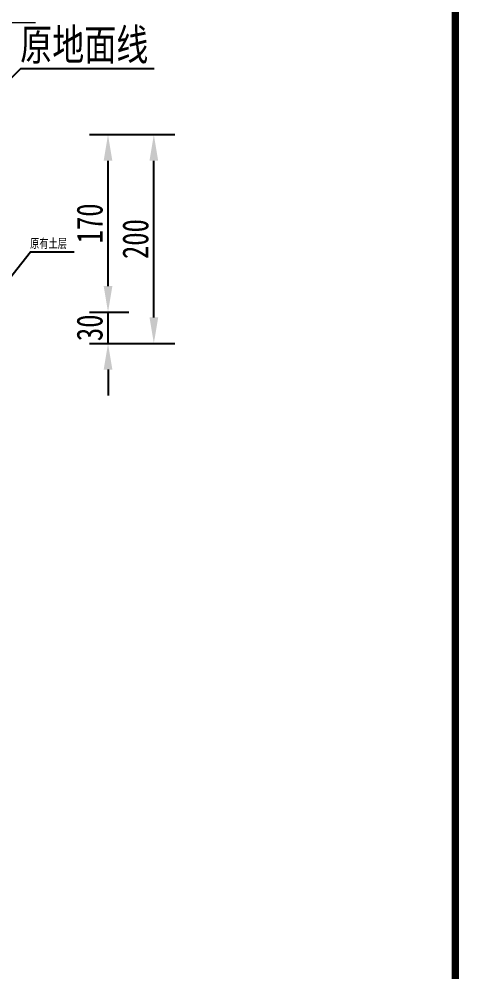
# Model space of a CAD drawing. Extents: x 4283 to 40403, y 1134 to 1764.
# Drawn here: x 4653.7 to 4695.8, y 1285.7 to 1376.9 of the extents above; entities that cross this region are included whole.
import ezdxf

# ---------------------------------------------------------------- set-up
doc = ezdxf.new("R2010")
doc.units = 0
doc.layers.add('0-文字 0.15', color=7, linetype='Continuous', lineweight=15)
doc.layers.add('0-标注 0.09', color=4, linetype='Continuous', lineweight=9)
doc.layers.add('PUB_TITLE', color=4, linetype='Continuous')
doc.layers.add('华泽绵阳图框', color=7, linetype='Continuous')
doc.styles.add('0-仿宋国标', font='', dxfattribs={"width": 0.75})
doc.styles.add('WMF-宋体0', font='', dxfattribs={"width": 0.707})
doc.styles.get('0-仿宋国标').set_extended_font_data('仿宋_GB2312')
doc.styles.get('WMF-宋体0').set_extended_font_data('NSimSun')
doc.dimstyles.new('@100', dxfattribs={"dimtxt": 2.5, "dimasz": 2.5, "dimexe": 2, "dimexo": 0.6, "dimgap": 0.5, "dimtad": 1, "dimdec": 0, "dimlfac": 10, "dimdsep": 46, "dimtxsty": '0-仿宋国标', "dimcen": 3.5, "dimclrd": 4, "dimclre": 4, "dimclrt": 4, "dimazin": 0, "dimtfac": 1, "dimtdec": 0, "dimtmove": 0, "dimatfit": 3, "dimfxl": 3, "dimfxlon": 1, "dimarcsym": 0})

# ---------------------------------------------------------------- blocks, each defined once
blk = doc.blocks.new('*D60')
at = {"layer": '0-标注 0.09', "color": 4, "lineweight": -2, "transparency": 16777216}
for p, q in [((4662.206, 1351.358), (4662.206, 1353.858)), ((4660.418, 1348.858), (4664.206, 1348.858)), ((4662.206, 1345.858), (4662.206, 1348.858)), ((4660.418, 1345.858), (4664.206, 1345.858)), ((4662.206, 1343.358), (4662.206, 1340.858))]:
    blk.add_line(p, q, dxfattribs=at)
at = {"layer": '0-标注 0.09', "color": 4, "transparency": 16777216}
for points in [[(4661.79, 1351.358), (4662.623, 1351.358), (4662.206, 1348.858)], [(4661.79, 1343.358), (4662.623, 1343.358), (4662.206, 1345.858)]]:
    blk.add_solid(points, dxfattribs=at)
at = {"layer": 'Defpoints', "color": 0}
for p in [(4659.818, 1348.858), (4662.206, 1348.858), (4659.818, 1345.858)]:
    blk.add_point(p, dxfattribs=at)
at = {"layer": '0-标注 0.09', "color": 4, "transparency": 16777216, "insert": (4660.456, 1347.358), "char_height": 2.5, "attachment_point": 5, "rotation": 90, "style": '0-仿宋国标'}
blk.add_mtext('30', dxfattribs=at)
blk = doc.blocks.new('*D61')
at = {"layer": '0-标注 0.09', "color": 4, "lineweight": -2, "transparency": 16777216}
for p, q in [((4660.418, 1365.858), (4664.206, 1365.858)), ((4662.206, 1351.358), (4662.206, 1363.358)), ((4660.418, 1348.858), (4664.206, 1348.858))]:
    blk.add_line(p, q, dxfattribs=at)
at = {"layer": '0-标注 0.09', "color": 4, "transparency": 16777216}
for points in [[(4661.79, 1363.358), (4662.623, 1363.358), (4662.206, 1365.858)], [(4661.79, 1351.358), (4662.623, 1351.358), (4662.206, 1348.858)]]:
    blk.add_solid(points, dxfattribs=at)
at = {"layer": 'Defpoints', "color": 0}
for p in [(4659.818, 1365.858), (4662.206, 1365.858), (4659.818, 1348.858)]:
    blk.add_point(p, dxfattribs=at)
at = {"layer": '0-标注 0.09', "color": 4, "transparency": 16777216, "insert": (4660.456, 1357.358), "char_height": 2.5, "attachment_point": 5, "rotation": 90, "style": '0-仿宋国标'}
blk.add_mtext('170', dxfattribs=at)
blk = doc.blocks.new('*D62')
at = {"layer": '0-标注 0.09', "color": 4, "lineweight": -2, "transparency": 16777216}
for p, q in [((4663.595, 1365.858), (4668.595, 1365.858)), ((4666.595, 1348.358), (4666.595, 1363.358)), ((4663.595, 1345.858), (4668.595, 1345.858))]:
    blk.add_line(p, q, dxfattribs=at)
at = {"layer": '0-标注 0.09', "color": 4, "transparency": 16777216}
for points in [[(4666.178, 1363.358), (4667.012, 1363.358), (4666.595, 1365.858)], [(4666.178, 1348.358), (4667.012, 1348.358), (4666.595, 1345.858)]]:
    blk.add_solid(points, dxfattribs=at)
at = {"layer": 'Defpoints', "color": 0}
for p in [(4659.818, 1365.858), (4666.595, 1365.858), (4659.818, 1345.858)]:
    blk.add_point(p, dxfattribs=at)
at = {"layer": '0-标注 0.09', "color": 4, "transparency": 16777216, "insert": (4664.845, 1355.858), "char_height": 2.5, "attachment_point": 5, "rotation": 90, "style": '0-仿宋国标'}
blk.add_mtext('200', dxfattribs=at)

msp = doc.modelspace()

# ---------------------------------------------------------------- linework, layer by layer
for points in [[(4649.425, 1367.764), (4653.856, 1372.195), (4666.634, 1372.195)], [(4651.937, 1351.027), (4654.793, 1354.644), (4658.952, 1354.644)]]:
    msp.add_lwpolyline(points)
at = {"layer": '0-文字 0.15'}
msp.add_lwpolyline([(4641.032, 1371.129), (4642.411, 1376.613), (4655.248, 1376.613)], dxfattribs=at)
at = {"layer": 'PUB_TITLE', "color": 7, "const_width": 0.566}
msp.add_lwpolyline([(4695.464, 1143.403), (4695.464, 1426.232)], dxfattribs=at)
at = {"layer": '华泽绵阳图框', "color": 7, "const_width": 0.707}
msp.add_lwpolyline([(4300.211, 1143.403), (4695.464, 1143.403), (4695.464, 1426.232), (4300.211, 1426.232)], close=True, dxfattribs=at)

# ---------------------------------------------------------------- texts
at = {"style": 'WMF-宋体0', "width": 0.707}
msp.add_text('原有土层', height=0.8906, dxfattribs=at).set_placement((4654.748, 1355.003))
at = {"layer": '0-文字 0.15', "style": '0-仿宋国标', "width": 0.75}
msp.add_text('原地面线', height=3, dxfattribs=at).set_placement((4653.793, 1372.981))

# ---------------------------------------------------------------- dimensions: what is measured, and where the dimension line sits
at = {"layer": '0-标注 0.09'}
for base, p1, picture, middle in [((4662.206, 1365.858), (4659.818, 1348.858), '*D61', (4660.456, 1357.358)), ((4666.595, 1365.858), (4659.818, 1345.858), '*D62', (4664.845, 1355.858))]:
    dim = msp.add_linear_dim(base=base, p1=p1, p2=(4659.818, 1365.858), angle=90, dimstyle='@100', dxfattribs=at)
    dim.commit()
    dim.dimension.update_dxf_attribs({"geometry": picture, "text_midpoint": middle})
dim = msp.add_linear_dim(base=(4662.206, 1348.858), p1=(4659.818, 1345.858), p2=(4659.818, 1348.858), angle=90, dimstyle='@100', dxfattribs=at)
dim.commit()
dim.dimension.update_dxf_attribs({"geometry": '*D60', "text_midpoint": (4662.206, 1347.358), "dimtype": 160})

doc.saveas('drawing.dxf')
